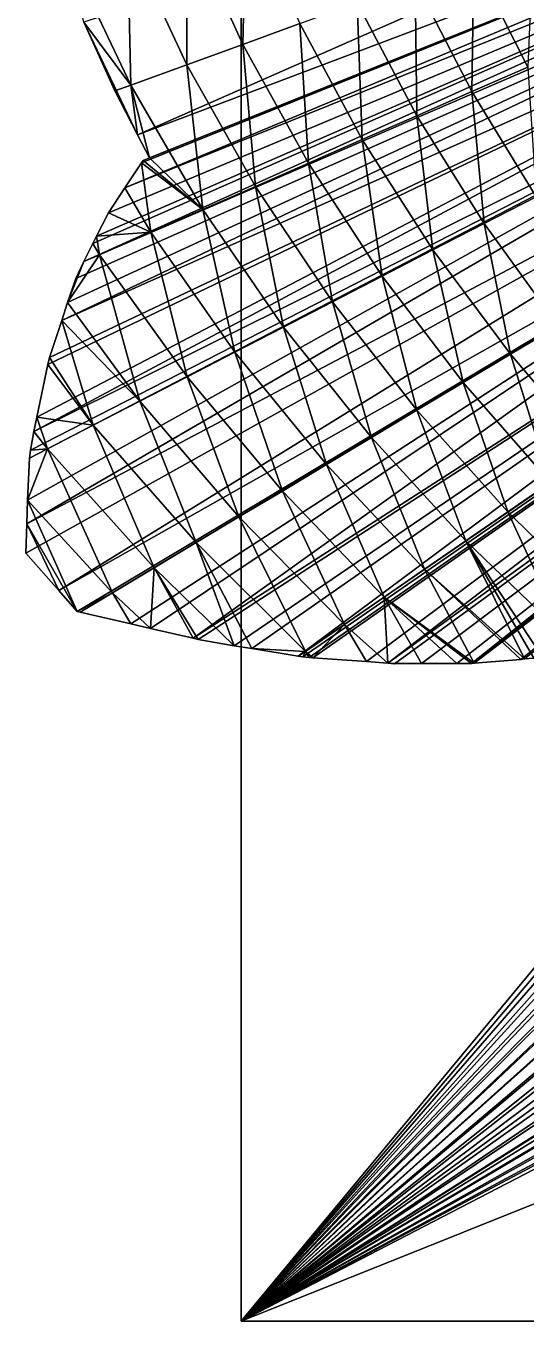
# Model space of a CAD drawing. Extents: x -33.1 to 33.1, y -27.2 to 27.2.
# Drawn here: x -27.69 to -21.44, y -25 to -8.85 of the extents above; entities that cross this region are included whole.
import ezdxf

# ---------------------------------------------------------------- set-up
doc = ezdxf.new("R2010")
doc.units = 0
doc.header["$MEASUREMENT"] = 0
for name, color, linetype in [('ObjLayer', 2, 'Continuous'), ('STL2DXF', 7, 'Continuous'), ('Temp', 7, 'Continuous')]:
    doc.layers.add(name, color=color, linetype=linetype)

msp = doc.modelspace()

# ---------------------------------------------------------------- linework, layer by layer
at = {"layer": 'ObjLayer'}
for p, q in [((-11.662, -4.684, 36.5), (-26.143, -10.498, 20.109)), ((-25, -25), (-25, -5)), ((-25, -25, 4), (-25, -5, 4)), ((-27.686, -15.428, 26.162), (-15.591, -8.685, 36.5)), ((-26.961, -8.809, 19.848), (-26.574, -9.665, 19.953)), ((-15.324, -9.147, 36.5), (-27.009, -16.163, 26.274)), ((-26.574, -9.665, 19.953), (-26.291, -10.211, 20.056)), ((-26.291, -10.211, 20.056), (-26.143, -10.498, 20.109)), ((-26.243, -10.561, 20.25), (-26.453, -10.874, 20.662)), ((-26.223, -10.53, 20.209), (-26.243, -10.561, 20.25)), ((-26.143, -10.498, 20.109), (-26.223, -10.53, 20.209)), ((-26.453, -10.874, 20.662), (-26.653, -11.183, 21.083)), ((-26.653, -11.183, 21.083), (-26.804, -11.477, 21.445)), ((-26.851, -11.568, 21.556), (-26.963, -11.793, 21.838)), ((-26.804, -11.477, 21.445), (-26.851, -11.568, 21.556)), ((-26.963, -11.793, 21.838), (-27.062, -12.003, 22.115)), ((-27.062, -12.003, 22.115), (-27.167, -12.304, 22.475)), ((-27.167, -12.304, 22.475), (-27.239, -12.525, 22.75)), ((-27.239, -12.525, 22.75), (-27.393, -12.987, 23.318)), ((-27.413, -13.076, 23.418), (-27.548, -13.731, 24.178)), ((-27.393, -12.987, 23.318), (-27.413, -13.076, 23.418)), ((-27.548, -13.731, 24.178), (-27.586, -13.91, 24.384)), ((-27.586, -13.91, 24.384), (-27.629, -14.141, 24.658)), ((-27.629, -14.141, 24.658), (-27.639, -14.241, 24.767)), ((-27.639, -14.241, 24.767), (-27.666, -14.765, 25.373)), ((-27.666, -14.765, 25.373), (-27.674, -15.063, 25.73)), ((-27.674, -15.063, 25.73), (-27.686, -15.428, 26.162)), ((-27.686, -15.428, 26.162), (-27.273, -15.894, 26.255)), ((-27.273, -15.894, 26.255), (-27.047, -16.153, 26.305)), ((-27.047, -16.153, 26.305), (-27.009, -16.163, 26.274)), ((-27.009, -16.163, 26.274), (-26.376, -16.308, 25.8)), ((-26.376, -16.308, 25.8), (-26.132, -16.368, 25.611)), ((-26.132, -16.368, 25.611), (-25.598, -16.488, 25.217)), ((-25.598, -16.488, 25.217), (-25.537, -16.503, 25.17)), ((-25.537, -16.503, 25.17), (-25.087, -16.581, 24.789)), ((-25.087, -16.581, 24.789), (-24.867, -16.615, 24.612)), ((-24.867, -16.615, 24.612), (-24.287, -16.712, 24.128)), ((-24.287, -16.712, 24.128), (-24.23, -16.72, 24.083)), ((-24.23, -16.72, 24.083), (-24.15, -16.726, 24.014)), ((-24.15, -16.726, 24.014), (-24.106, -16.73, 23.975)), ((-24.106, -16.73, 23.975), (-23.435, -16.778, 23.403)), ((-23.435, -16.778, 23.403), (-23.169, -16.8, 23.168)), ((-22.09, -16.799, 22.159), (-21.511, -16.751, 21.557)), ((-21.511, -16.751, 21.557), (-21.465, -16.746, 21.511)), ((-21.465, -16.746, 21.511), (-21.349, -16.736, 21.393)), ((-23.169, -16.8, 23.168), (-23.085, -16.805, 23.097)), ((-23.085, -16.805, 23.097), (-22.749, -16.803, 22.785)), ((-22.749, -16.803, 22.785), (-22.308, -16.804, 22.362)), ((-22.308, -16.804, 22.362), (-22.127, -16.802, 22.196)), ((-22.127, -16.802, 22.196), (-22.09, -16.799, 22.159)), ((25, -25), (-25, -25)), ((25, -25, 4), (-25, -25, 4)), ((-25, -25, 4), (-25, -25))]:
    msp.add_line(p, q, dxfattribs=at)
at = {"layer": 'STL2DXF'}
for points in [[(-25, -25), (25, -5), (25, -25)], [(-8.41, -5.027, 4), (-25, -5, 4), (-25, -25, 4)], [(-25, -25, 4), (-25, -5), (-25, -25)], [(-25, -5), (-25, -25, 4), (-25, -5, 4)], [(-8.41, -5.027, 4), (-25, -25, 4), (-8.272, -5.308, 4)], [(-8.272, -5.308, 4), (-25, -25, 4), (-8.141, -5.597, 4)], [(-8.141, -5.597, 4), (-25, -25, 4), (-7.965, -5.917, 4)], [(-7.965, -5.917, 4), (-25, -25, 4), (-7.843, -6.159, 4)], [(-7.843, -6.159, 4), (-25, -25, 4), (-7.622, -6.525, 4)], [(-7.622, -6.525, 4), (-25, -25, 4), (-7.515, -6.715, 4)], [(-7.515, -6.715, 4), (-25, -25, 4), (-7.24, -7.133, 4)], [(-7.24, -7.133, 4), (-25, -25, 4), (-7.159, -7.265, 4)], [(-7.159, -7.265, 4), (-25, -25, 4), (-6.818, -7.74, 4)], [(-24.977, -9.084, 18.107), (-25.682, -7.534, 17.956), (-24.939, -7.316, 17.179)], [(-24.977, -9.084, 18.107), (-24.939, -7.316, 17.179), (-24.268, -8.826, 17.324)], [(-25.679, -9.339, 18.904), (-26.419, -7.75, 18.747), (-25.682, -7.534, 17.956)], [(-25.679, -9.339, 18.904), (-25.682, -7.534, 17.956), (-24.977, -9.084, 18.107)], [(-26.375, -9.592, 19.715), (-27.15, -7.965, 19.552), (-26.419, -7.75, 18.747)], [(-26.375, -9.592, 19.715), (-26.419, -7.75, 18.747), (-25.679, -9.339, 18.904)], [(-6.818, -7.74, 4), (-25, -25, 4), (-6.773, -7.807, 4)], [(-6.773, -7.807, 4), (-25, -25, 4), (-6.381, -8.31, 4)], [(-21.423, -9.368, 15.177), (-22.096, -8.035, 15.041), (-21.355, -7.765, 14.301)], [(-26.375, -9.592, 19.715), (-26.961, -8.809, 19.848), (-27.15, -7.965, 19.552)], [(-22.12, -9.673, 15.936), (-22.828, -8.301, 15.791), (-22.096, -8.035, 15.041)], [(-22.12, -9.673, 15.936), (-22.096, -8.035, 15.041), (-21.423, -9.368, 15.177)], [(-6.381, -8.31, 4), (-25, -25, 4), (-6.355, -8.342, 4)], [(-6.355, -8.342, 4), (-25, -25, 4), (-6.351, -8.346, 4)], [(-6.351, -8.346, 4), (-25, -25, 4), (-5.903, -8.863, 4)], [(-22.808, -9.974, 16.706), (-23.552, -8.565, 16.552), (-22.828, -8.301, 15.791)], [(-22.808, -9.974, 16.706), (-22.828, -8.301, 15.791), (-22.12, -9.673, 15.936)], [(-23.488, -10.272, 17.486), (-24.268, -8.826, 17.324), (-23.552, -8.565, 16.552)], [(-23.488, -10.272, 17.486), (-23.552, -8.565, 16.552), (-22.808, -9.974, 16.706)], [(-26.291, -10.211, 20.056), (-26.961, -8.809, 19.848), (-26.574, -9.665, 19.953)], [(-26.574, -9.665, 19.953), (-26.961, -8.809, 19.848), (-26.375, -9.592, 19.715)], [(-5.903, -8.863, 4), (-25, -25, 4), (-5.817, -8.949, 4)], [(-24.159, -10.565, 18.277), (-24.977, -9.084, 18.107), (-24.268, -8.826, 17.324)], [(-24.159, -10.565, 18.277), (-24.268, -8.826, 17.324), (-23.488, -10.272, 17.486)], [(-5.817, -8.949, 4), (-25, -25, 4), (-5.418, -9.374, 4)], [(-24.822, -10.856, 19.081), (-25.679, -9.339, 18.904), (-24.977, -9.084, 18.107)], [(-24.822, -10.856, 19.081), (-24.977, -9.084, 18.107), (-24.159, -10.565, 18.277)], [(-25.478, -11.143, 19.897), (-26.375, -9.592, 19.715), (-25.679, -9.339, 18.904)], [(-25.478, -11.143, 19.897), (-25.679, -9.339, 18.904), (-24.822, -10.856, 19.081)], [(-5.418, -9.374, 4), (-25, -25, 4), (-5.232, -9.544, 4)], [(-21.319, -10.983, 16.094), (-22.12, -9.673, 15.936), (-21.423, -9.368, 15.177)], [(-26.291, -10.211, 20.056), (-26.574, -9.665, 19.953), (-26.375, -9.592, 19.715)], [(-25.478, -11.143, 19.897), (-26.143, -10.498, 20.109), (-26.375, -9.592, 19.715)], [(-26.143, -10.498, 20.109), (-26.291, -10.211, 20.056), (-26.375, -9.592, 19.715)], [(-5.232, -9.544, 4), (-25, -25, 4), (-4.897, -9.87, 4)], [(-21.968, -11.318, 16.873), (-22.808, -9.974, 16.706), (-22.12, -9.673, 15.936)], [(-21.968, -11.318, 16.873), (-22.12, -9.673, 15.936), (-21.319, -10.983, 16.094)], [(-4.897, -9.87, 4), (-25, -25, 4), (-4.592, -10.124, 4)], [(-22.608, -11.647, 17.662), (-23.488, -10.272, 17.486), (-22.808, -9.974, 16.706)], [(-22.608, -11.647, 17.662), (-22.808, -9.974, 16.706), (-21.968, -11.318, 16.873)], [(-4.592, -10.124, 4), (-25, -25, 4), (-4.339, -10.348, 4)], [(-23.238, -11.972, 18.461), (-24.159, -10.565, 18.277), (-23.488, -10.272, 17.486)], [(-23.238, -11.972, 18.461), (-23.488, -10.272, 17.486), (-22.608, -11.647, 17.662)], [(-4.339, -10.348, 4), (-25, -25, 4), (-3.897, -10.679, 4)], [(-26.126, -11.426, 20.728), (-26.453, -10.874, 20.662), (-26.243, -10.561, 20.25)], [(-25.478, -11.143, 19.897), (-26.243, -10.561, 20.25), (-26.223, -10.53, 20.209)], [(-26.126, -11.426, 20.728), (-26.243, -10.561, 20.25), (-25.478, -11.143, 19.897)], [(-25.478, -11.143, 19.897), (-26.223, -10.53, 20.209), (-26.143, -10.498, 20.109)], [(-23.86, -12.293, 19.272), (-24.822, -10.856, 19.081), (-24.159, -10.565, 18.277)], [(-23.86, -12.293, 19.272), (-24.159, -10.565, 18.277), (-23.238, -11.972, 18.461)], [(-3.897, -10.679, 4), (-25, -25, 4), (-3.742, -10.801, 4)], [(-3.742, -10.801, 4), (-25, -25, 4), (-3.149, -11.188, 4)], [(-26.653, -11.183, 21.083), (-26.453, -10.874, 20.662), (-26.126, -11.426, 20.728)], [(-24.473, -12.609, 20.095), (-25.478, -11.143, 19.897), (-24.822, -10.856, 19.081)], [(-24.473, -12.609, 20.095), (-24.822, -10.856, 19.081), (-23.86, -12.293, 19.272)], [(-21.043, -12.591, 17.048), (-21.968, -11.318, 16.873), (-21.319, -10.983, 16.094)], [(-26.804, -11.477, 21.445), (-26.653, -11.183, 21.083), (-26.126, -11.426, 20.728)], [(-25.078, -12.921, 20.93), (-26.126, -11.426, 20.728), (-25.478, -11.143, 19.897)], [(-25.078, -12.921, 20.93), (-25.478, -11.143, 19.897), (-24.473, -12.609, 20.095)], [(-3.149, -11.188, 4), (-25, -25, 4), (-3.105, -11.219, 4)], [(-3.105, -11.219, 4), (-25, -25, 4), (-2.84, -11.364, 4)], [(-26.767, -11.707, 21.572), (-26.804, -11.477, 21.445), (-26.126, -11.426, 20.728)], [(-25.675, -13.228, 21.779), (-26.767, -11.707, 21.572), (-26.126, -11.426, 20.728)], [(-25.675, -13.228, 21.779), (-26.126, -11.426, 20.728), (-25.078, -12.921, 20.93)], [(-2.84, -11.364, 4), (-25, -25, 4), (-2.427, -11.581, 4)], [(-21.64, -12.948, 17.846), (-22.608, -11.647, 17.662), (-21.968, -11.318, 16.873)], [(-21.64, -12.948, 17.846), (-21.968, -11.318, 16.873), (-21.043, -12.591, 17.048)], [(-26.963, -11.793, 21.838), (-26.851, -11.568, 21.556), (-26.767, -11.707, 21.572)], [(-26.767, -11.707, 21.572), (-26.851, -11.568, 21.556), (-26.804, -11.477, 21.445)], [(-2.427, -11.581, 4), (-25, -25, 4), (-2.346, -11.613, 4)], [(-2.346, -11.613, 4), (-25, -25, 4), (-1.71, -11.872, 4)], [(-26.264, -13.532, 22.641), (-27.167, -12.304, 22.475), (-26.767, -11.707, 21.572)], [(-27.167, -12.304, 22.475), (-26.963, -11.793, 21.838), (-26.767, -11.707, 21.572)], [(-26.264, -13.532, 22.641), (-26.767, -11.707, 21.572), (-25.675, -13.228, 21.779)], [(-22.228, -13.3, 18.654), (-23.238, -11.972, 18.461), (-22.608, -11.647, 17.662)], [(-22.228, -13.3, 18.654), (-22.608, -11.647, 17.662), (-21.64, -12.948, 17.846)], [(-27.167, -12.304, 22.475), (-27.062, -12.003, 22.115), (-26.963, -11.793, 21.838)], [(-1.71, -11.872, 4), (-25, -25, 4), (-1.517, -11.921, 4)], [(-1.517, -11.921, 4), (-25, -25, 4), (-0.962, -12.072, 4)], [(-0.962, -12.072, 4), (-25, -25, 4), (-0.698, -12.102, 4)], [(-0.698, -12.102, 4), (-25, -25, 4), (-0.195, -12.162, 4)], [(-22.806, -13.646, 19.472), (-23.86, -12.293, 19.272), (-23.238, -11.972, 18.461)], [(-22.806, -13.646, 19.472), (-23.238, -11.972, 18.461), (-22.228, -13.3, 18.654)], [(25, -25, 4), (-0.195, -12.162, 4), (-25, -25, 4)], [(-27.239, -12.525, 22.75), (-27.167, -12.304, 22.475), (-26.264, -13.532, 22.641)], [(-23.375, -13.987, 20.301), (-24.473, -12.609, 20.095), (-23.86, -12.293, 19.272)], [(-23.375, -13.987, 20.301), (-23.86, -12.293, 19.272), (-22.806, -13.646, 19.472)], [(-26.845, -13.832, 23.519), (-27.393, -12.987, 23.318), (-27.239, -12.525, 22.75)], [(-26.845, -13.832, 23.519), (-27.239, -12.525, 22.75), (-26.264, -13.532, 22.641)], [(-20.596, -14.171, 18.035), (-21.64, -12.948, 17.846), (-21.043, -12.591, 17.048)], [(-23.934, -14.322, 21.142), (-25.078, -12.921, 20.93), (-24.473, -12.609, 20.095)], [(-23.934, -14.322, 21.142), (-24.473, -12.609, 20.095), (-23.375, -13.987, 20.301)], [(-27.548, -13.731, 24.178), (-27.413, -13.076, 23.418), (-26.845, -13.832, 23.519)], [(-26.845, -13.832, 23.519), (-27.413, -13.076, 23.418), (-27.393, -12.987, 23.318)], [(-24.485, -14.652, 21.994), (-25.675, -13.228, 21.779), (-25.078, -12.921, 20.93)], [(-24.485, -14.652, 21.994), (-25.078, -12.921, 20.93), (-23.934, -14.322, 21.142)], [(-21.139, -14.545, 18.851), (-22.228, -13.3, 18.654), (-21.64, -12.948, 17.846)], [(-21.139, -14.545, 18.851), (-21.64, -12.948, 17.846), (-20.596, -14.171, 18.035)], [(-25.028, -14.976, 22.86), (-26.264, -13.532, 22.641), (-25.675, -13.228, 21.779)], [(-25.028, -14.976, 22.86), (-25.675, -13.228, 21.779), (-24.485, -14.652, 21.994)], [(-21.673, -14.913, 19.677), (-22.806, -13.646, 19.472), (-22.228, -13.3, 18.654)], [(-21.673, -14.913, 19.677), (-22.228, -13.3, 18.654), (-21.139, -14.545, 18.851)], [(-25.562, -15.296, 23.739), (-26.845, -13.832, 23.519), (-26.264, -13.532, 22.641)], [(-25.028, -14.976, 22.86), (-25.562, -15.296, 23.739), (-26.264, -13.532, 22.641)], [(-22.196, -15.273, 20.512), (-23.375, -13.987, 20.301), (-22.806, -13.646, 19.472)], [(-22.196, -15.273, 20.512), (-22.806, -13.646, 19.472), (-21.673, -14.913, 19.677)], [(-27.418, -14.127, 24.413), (-27.586, -13.91, 24.384), (-27.548, -13.731, 24.178)], [(-27.418, -14.127, 24.413), (-27.548, -13.731, 24.178), (-26.845, -13.832, 23.519)], [(-26.087, -15.611, 24.632), (-27.418, -14.127, 24.413), (-26.845, -13.832, 23.519)], [(-25.562, -15.296, 23.739), (-26.087, -15.611, 24.632), (-26.845, -13.832, 23.519)], [(-27.629, -14.141, 24.658), (-27.586, -13.91, 24.384), (-27.418, -14.127, 24.413)], [(-22.71, -15.627, 21.357), (-23.934, -14.322, 21.142), (-23.375, -13.987, 20.301)], [(-22.196, -15.273, 20.512), (-22.71, -15.627, 21.357), (-23.375, -13.987, 20.301)], [(-26.605, -15.92, 25.54), (-27.666, -14.765, 25.373), (-27.418, -14.127, 24.413)], [(-27.418, -14.127, 24.413), (-27.666, -14.765, 25.373), (-27.639, -14.241, 24.767)], [(-27.639, -14.241, 24.767), (-27.629, -14.141, 24.658), (-27.418, -14.127, 24.413)], [(-26.087, -15.611, 24.632), (-26.605, -15.92, 25.54), (-27.418, -14.127, 24.413)], [(-23.215, -15.974, 22.214), (-24.485, -14.652, 21.994), (-23.934, -14.322, 21.142)], [(-22.71, -15.627, 21.357), (-23.215, -15.974, 22.214), (-23.934, -14.322, 21.142)], [(-23.711, -16.316, 23.081), (-25.028, -14.976, 22.86), (-24.485, -14.652, 21.994)], [(-23.215, -15.974, 22.214), (-23.711, -16.316, 23.081), (-24.485, -14.652, 21.994)], [(-20.473, -16.092, 19.881), (-21.673, -14.913, 19.677), (-21.139, -14.545, 18.851)], [(-27.047, -16.153, 26.305), (-27.674, -15.063, 25.73), (-27.666, -14.765, 25.373)], [(-26.605, -15.92, 25.54), (-27.047, -16.153, 26.305), (-27.666, -14.765, 25.373)], [(-24.198, -16.651, 23.961), (-25.562, -15.296, 23.739), (-25.028, -14.976, 22.86)], [(-23.711, -16.316, 23.081), (-24.198, -16.651, 23.961), (-25.028, -14.976, 22.86)], [(-20.951, -16.468, 20.722), (-22.196, -15.273, 20.512), (-21.673, -14.913, 19.677)], [(-20.473, -16.092, 19.881), (-20.951, -16.468, 20.722), (-21.673, -14.913, 19.677)], [(-27.273, -15.894, 26.255), (-27.686, -15.428, 26.162), (-27.674, -15.063, 25.73)], [(-27.047, -16.153, 26.305), (-27.273, -15.894, 26.255), (-27.674, -15.063, 25.73)], [(-25.087, -16.581, 24.789), (-26.087, -15.611, 24.632), (-25.562, -15.296, 23.739)], [(-24.198, -16.651, 23.961), (-24.867, -16.615, 24.612), (-25.562, -15.296, 23.739)], [(-24.867, -16.615, 24.612), (-25.087, -16.581, 24.789), (-25.562, -15.296, 23.739)], [(-21.465, -16.746, 21.511), (-22.71, -15.627, 21.357), (-22.196, -15.273, 20.512)], [(-21.271, -16.675, 21.251), (-21.349, -16.736, 21.393), (-22.196, -15.273, 20.512)], [(-21.349, -16.736, 21.393), (-21.465, -16.746, 21.511), (-22.196, -15.273, 20.512)], [(-20.951, -16.468, 20.722), (-21.271, -16.675, 21.251), (-22.196, -15.273, 20.512)], [(-26.087, -15.611, 24.632), (-26.132, -16.368, 25.611), (-26.605, -15.92, 25.54)], [(-25.598, -16.488, 25.217), (-26.132, -16.368, 25.611), (-26.087, -15.611, 24.632)], [(-25.537, -16.503, 25.17), (-25.598, -16.488, 25.217), (-26.087, -15.611, 24.632)], [(-25.087, -16.581, 24.789), (-25.537, -16.503, 25.17), (-26.087, -15.611, 24.632)], [(-22.09, -16.799, 22.159), (-23.215, -15.974, 22.214), (-22.71, -15.627, 21.357)], [(-21.511, -16.751, 21.557), (-22.09, -16.799, 22.159), (-22.71, -15.627, 21.357)], [(-21.465, -16.746, 21.511), (-21.511, -16.751, 21.557), (-22.71, -15.627, 21.357)], [(-26.605, -15.92, 25.54), (-27.009, -16.163, 26.274), (-27.047, -16.153, 26.305)], [(-26.376, -16.308, 25.8), (-27.009, -16.163, 26.274), (-26.605, -15.92, 25.54)], [(-26.132, -16.368, 25.611), (-26.376, -16.308, 25.8), (-26.605, -15.92, 25.54)], [(-23.169, -16.8, 23.168), (-23.711, -16.316, 23.081), (-23.215, -15.974, 22.214)], [(-22.09, -16.799, 22.159), (-22.127, -16.802, 22.196), (-23.215, -15.974, 22.214)], [(-22.127, -16.802, 22.196), (-22.308, -16.804, 22.362), (-23.215, -15.974, 22.214)], [(-22.308, -16.804, 22.362), (-22.749, -16.803, 22.785), (-23.215, -15.974, 22.214)], [(-22.749, -16.803, 22.785), (-23.169, -16.8, 23.168), (-23.215, -15.974, 22.214)], [(-23.711, -16.316, 23.081), (-24.106, -16.73, 23.975), (-24.198, -16.651, 23.961)], [(-23.435, -16.778, 23.403), (-24.106, -16.73, 23.975), (-23.711, -16.316, 23.081)], [(-23.169, -16.8, 23.168), (-23.435, -16.778, 23.403), (-23.711, -16.316, 23.081)], [(-24.198, -16.651, 23.961), (-24.287, -16.712, 24.128), (-24.867, -16.615, 24.612)], [(-24.198, -16.651, 23.961), (-24.23, -16.72, 24.083), (-24.287, -16.712, 24.128)], [(-24.15, -16.726, 24.014), (-24.23, -16.72, 24.083), (-24.198, -16.651, 23.961)], [(-24.106, -16.73, 23.975), (-24.15, -16.726, 24.014), (-24.198, -16.651, 23.961)], [(-22.749, -16.803, 22.785), (-23.085, -16.805, 23.097), (-23.169, -16.8, 23.168)], [(25, -25), (-25, -25, 4), (-25, -25)], [(-25, -25, 4), (25, -25), (25, -25, 4)]]:
    msp.add_3dface(points, dxfattribs=at)
at = {"layer": 'Temp'}
for points in [[(-26.291, -10.211, 20.056), (-11.924, -3.886, 36.5), (-26.961, -8.809, 19.848)], [(-26.291, -10.211, 20.056), (-11.662, -4.684, 36.5), (-11.924, -3.886, 36.5)], [(-11.806, -4.742, 36.5), (-26.243, -10.561, 20.25), (-26.453, -10.874, 20.662)], [(-11.806, -4.742, 36.5), (-26.453, -10.874, 20.662), (-12.363, -5.188, 36.5)], [(-26.143, -10.498, 20.109), (-11.662, -4.684, 36.5), (-26.291, -10.211, 20.056)], [(-11.806, -4.742, 36.5), (-26.223, -10.53, 20.209), (-26.243, -10.561, 20.25)], [(-11.806, -4.742, 36.5), (-26.143, -10.498, 20.109), (-26.223, -10.53, 20.209)], [(-11.662, -4.684, 36.5), (-26.143, -10.498, 20.109), (-11.806, -4.742, 36.5)], [(-25, -5), (25, -5), (-25, -25)], [(-12.363, -5.188, 36.5), (-26.963, -11.793, 21.838), (-13.019, -5.774, 36.5)], [(-12.363, -5.188, 36.5), (-26.851, -11.568, 21.556), (-26.963, -11.793, 21.838)], [(-12.363, -5.188, 36.5), (-26.804, -11.477, 21.445), (-26.851, -11.568, 21.556)], [(-12.363, -5.188, 36.5), (-26.653, -11.183, 21.083), (-26.804, -11.477, 21.445)], [(-12.363, -5.188, 36.5), (-26.453, -10.874, 20.662), (-26.653, -11.183, 21.083)], [(-13.019, -5.774, 36.5), (-27.239, -12.525, 22.75), (-13.774, -6.529, 36.5)], [(-13.019, -5.774, 36.5), (-27.167, -12.304, 22.475), (-27.239, -12.525, 22.75)], [(-13.019, -5.774, 36.5), (-27.062, -12.003, 22.115), (-27.167, -12.304, 22.475)], [(-13.019, -5.774, 36.5), (-26.963, -11.793, 21.838), (-27.062, -12.003, 22.115)], [(-13.774, -6.529, 36.5), (-27.548, -13.731, 24.178), (-27.586, -13.91, 24.384)], [(-13.774, -6.529, 36.5), (-27.586, -13.91, 24.384), (-14.631, -7.486, 36.5)], [(-13.774, -6.529, 36.5), (-27.413, -13.076, 23.418), (-27.548, -13.731, 24.178)], [(-13.774, -6.529, 36.5), (-27.393, -12.987, 23.318), (-27.413, -13.076, 23.418)], [(-13.774, -6.529, 36.5), (-27.239, -12.525, 22.75), (-27.393, -12.987, 23.318)], [(-14.631, -7.486, 36.5), (-27.674, -15.063, 25.73), (-15.591, -8.685, 36.5)], [(-14.631, -7.486, 36.5), (-27.666, -14.765, 25.373), (-27.674, -15.063, 25.73)], [(-14.631, -7.486, 36.5), (-27.639, -14.241, 24.767), (-27.666, -14.765, 25.373)], [(-14.631, -7.486, 36.5), (-27.629, -14.141, 24.658), (-27.639, -14.241, 24.767)], [(-14.631, -7.486, 36.5), (-27.586, -13.91, 24.384), (-27.629, -14.141, 24.658)], [(-10.681, -8.101, 36.5), (-22.127, -16.802, 22.196), (-22.09, -16.799, 22.159)], [(-10.681, -8.101, 36.5), (-11.517, -8.376, 36.5), (-22.127, -16.802, 22.196)], [(-10.681, -8.101, 36.5), (-22.09, -16.799, 22.159), (-21.511, -16.751, 21.557)], [(-10.681, -8.101, 36.5), (-21.511, -16.751, 21.557), (-21.465, -16.746, 21.511)], [(-10.681, -8.101, 36.5), (-21.465, -16.746, 21.511), (-21.349, -16.736, 21.393)], [(-11.517, -8.376, 36.5), (-23.169, -16.8, 23.168), (-23.085, -16.805, 23.097)], [(-11.517, -8.376, 36.5), (-12.548, -8.652, 36.5), (-23.169, -16.8, 23.168)], [(-11.517, -8.376, 36.5), (-23.085, -16.805, 23.097), (-22.749, -16.803, 22.785)], [(-11.517, -8.376, 36.5), (-22.749, -16.803, 22.785), (-22.308, -16.804, 22.362)], [(-11.517, -8.376, 36.5), (-22.308, -16.804, 22.362), (-22.127, -16.802, 22.196)], [(-27.273, -15.894, 26.255), (-15.591, -8.685, 36.5), (-27.686, -15.428, 26.162)], [(-15.591, -8.685, 36.5), (-27.674, -15.063, 25.73), (-27.686, -15.428, 26.162)], [(-27.273, -15.894, 26.255), (-15.324, -9.147, 36.5), (-15.591, -8.685, 36.5)], [(-12.548, -8.652, 36.5), (-24.287, -16.712, 24.128), (-24.23, -16.72, 24.083)], [(-12.548, -8.652, 36.5), (-13.805, -8.916, 36.5), (-24.287, -16.712, 24.128)], [(-12.548, -8.652, 36.5), (-24.23, -16.72, 24.083), (-24.15, -16.726, 24.014)], [(-12.548, -8.652, 36.5), (-24.15, -16.726, 24.014), (-24.106, -16.73, 23.975)], [(-12.548, -8.652, 36.5), (-24.106, -16.73, 23.975), (-23.435, -16.778, 23.403)], [(-12.548, -8.652, 36.5), (-23.435, -16.778, 23.403), (-23.169, -16.8, 23.168)], [(-13.805, -8.916, 36.5), (-25.598, -16.488, 25.217), (-25.537, -16.503, 25.17)], [(-13.805, -8.916, 36.5), (-15.324, -9.147, 36.5), (-25.598, -16.488, 25.217)], [(-13.805, -8.916, 36.5), (-25.537, -16.503, 25.17), (-25.087, -16.581, 24.789)], [(-13.805, -8.916, 36.5), (-25.087, -16.581, 24.789), (-24.867, -16.615, 24.612)], [(-13.805, -8.916, 36.5), (-24.867, -16.615, 24.612), (-24.287, -16.712, 24.128)], [(-27.047, -16.153, 26.305), (-15.324, -9.147, 36.5), (-27.273, -15.894, 26.255)], [(-15.324, -9.147, 36.5), (-27.047, -16.153, 26.305), (-27.009, -16.163, 26.274)], [(-15.324, -9.147, 36.5), (-27.009, -16.163, 26.274), (-26.376, -16.308, 25.8)], [(-15.324, -9.147, 36.5), (-26.376, -16.308, 25.8), (-26.132, -16.368, 25.611)], [(-15.324, -9.147, 36.5), (-26.132, -16.368, 25.611), (-25.598, -16.488, 25.217)]]:
    msp.add_3dface(points, dxfattribs=at)

doc.saveas('drawing.dxf')
